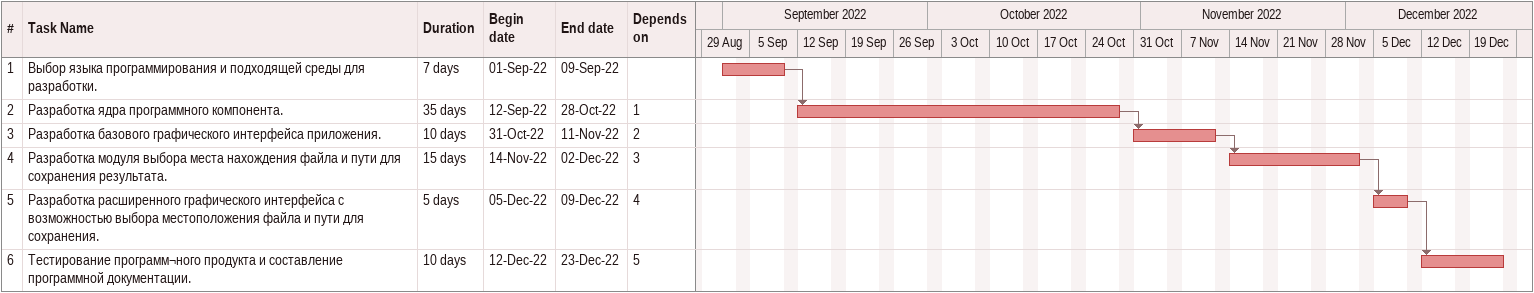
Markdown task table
| ID | Task | Duration | Start | Finish | Predecessors |
|---|---|---|---|---|---|
| 1 | Выбор языка программирования и подходящей среды для разработки. | 7d | 2022-09-01 | 2022-09-09 |  |
| 2 | Разработка ядра программного компонента. | 35d | 2022-09-12 | 2022-10-28 | 1 |
| 3 | Разработка базового графического интерфейса приложения. | 10d | 2022-10-31 | 2022-11-11 | 2 |
| 4 | Разработка модуля выбора места нахождения файла и пути для сохранения результата. | 15d | 2022-11-14 | 2022-12-02 | 3 |
| 5 | Разработка расширенного графического интерфейса с возможностью выбора местоположения файла и пути для сохранения. | 5d | 2022-12-05 | 2022-12-09 | 4 |
| 6 | Тестирование программ¬ного продукта и составление программной документации. | 10d | 2022-12-12 | 2022-12-23 | 5 |
